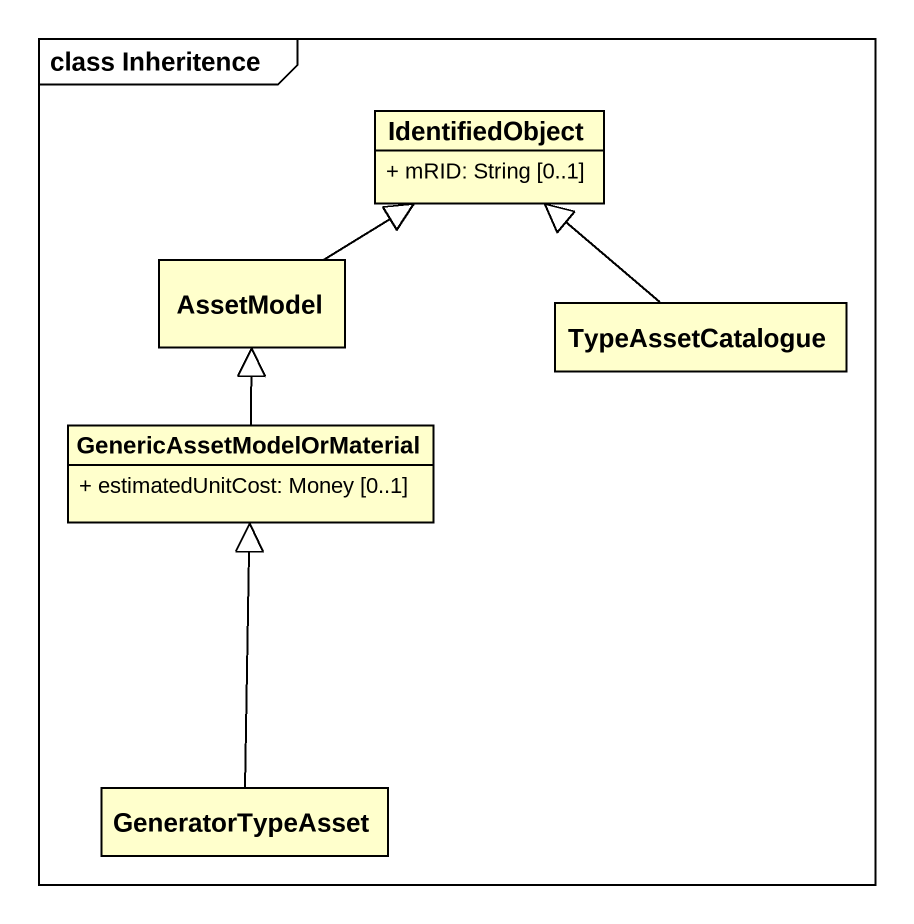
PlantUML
@startuml
mainframe class Inheritence
hide circle
hide empty members
skinparam classAttributeIconSize 0
class IdentifiedObject {
  + mRID: String [0..1]
}
class AssetModel
class TypeAssetCatalogue
class GenericAssetModelOrMaterial {
  + estimatedUnitCost: Money [0..1]
}
class GeneratorTypeAsset
AssetModel -up-|> IdentifiedObject
TypeAssetCatalogue -up-|> IdentifiedObject
GenericAssetModelOrMaterial -up-|> AssetModel
GeneratorTypeAsset -up-|> GenericAssetModelOrMaterial
@enduml
